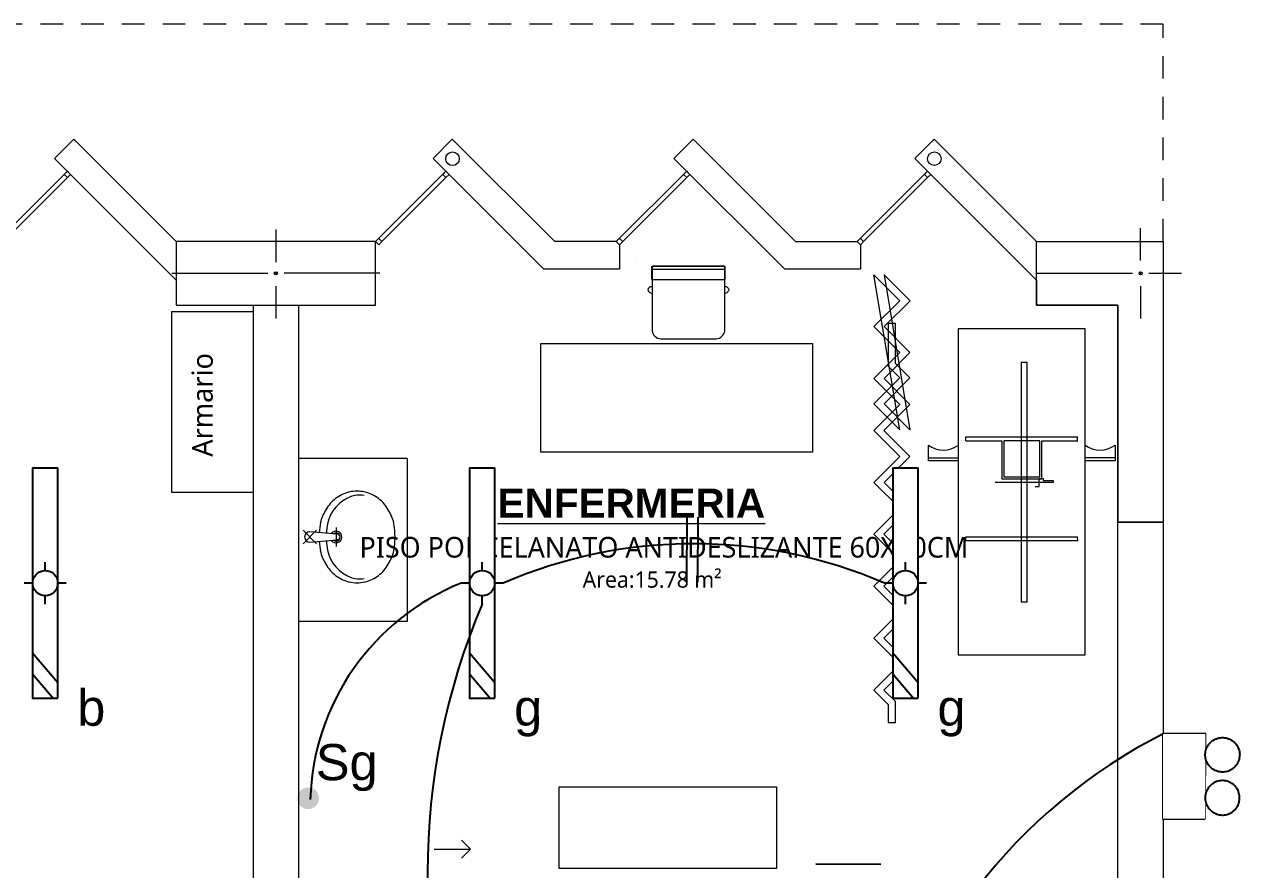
# Model space of a CAD drawing. Header units: metres. Extents: x -17 to 101, y 0 to 79.
# Drawn here: x 28.51 to 35.22, y 49.35 to 54.02 of the extents above; entities that cross this region are included whole.
import ezdxf

# ---------------------------------------------------------------- set-up
doc = ezdxf.new("R2010")
doc.units = ezdxf.units.M
doc.set_wipeout_variables(frame=1)
doc.linetypes.add('CONTINUA', pattern=[0])
doc.linetypes.add('HIDDEN2', pattern=[0.1875, 0.125, -0.0625])
for name, color, linetype, lineweight in [('ALUMBRADO', 1, 'Continuous', 30), ('Cotas varias El', 253, 'Continuous', 13), ('Emergencia', 20, 'Continuous', 25)]:
    doc.layers.add(name, color=color, linetype=linetype, lineweight=lineweight)
doc.styles.add('Generales', font='trebuc.ttf', dxfattribs={"height": 0.1})
doc.styles.add('Santa Rosa 1 50', font='trebuc.ttf')
doc.styles.get("Standard").update_dxf_attribs({"font": 'arial.ttf'})

# ---------------------------------------------------------------- blocks, each defined once
blk = doc.blocks.new('ADOSADO')
at = {"color": 1, "lineweight": 25}
blk.add_wipeout([(-0.63, 0.015), (0.64, 0.015), (0.64, 0.155), (-0.63, 0.155)], dxfattribs=at).dxf.layer = 'ALUMBRADO'
at = {"layer": 'ALUMBRADO', "color": 1, "lineweight": 25}
blk.add_lwpolyline([(-0.63, 0.015), (0.64, 0.015), (0.64, 0.155), (-0.63, 0.155)], close=True, dxfattribs=at)
at = {"layer": 'ALUMBRADO', "lineweight": 25}
for points in [[(-0.4959, 0.155), (-0.63, 0.0409)], [(-0.3794, 0.155), (-0.5438, 0.015)], [(0.005, 0.1548), (0.005, 0.2007)], [(-0.1107, 0.085), (-0.0648, 0.085)], [(0.0748, 0.085), (0.1207, 0.085)], [(0.005, -0.0307), (0.005, 0.0152)]]:
    blk.add_lwpolyline(points, dxfattribs=at)
blk.add_circle((0.005, 0.085), 0.0698, dxfattribs=at)
blk = doc.blocks.new('Emergencia')
at = {"color": 1, "lineweight": 5}
blk.add_wipeout([(-0.0768, -0.4392), (-0.07, -0.435), (-0.0636, -0.4304), (-0.0575, -0.4252), (-0.0519, -0.4195), (-0.0467, -0.4135), (-0.0421, -0.407), (-0.0379, -0.4002), (-0.0343, -0.3931), (-0.0313, -0.3858), (-0.0288, -0.3782), (-0.027, -0.3704), (-0.0257, -0.3626), (-0.0251, -0.3546), (-0.0252, -0.3467), (-0.0258, -0.3387), (-0.027, -0.3309), (-0.0289, -0.3231), (-0.0314, -0.3156), (-0.0345, -0.3082), (-0.0381, -0.3011), (-0.0423, -0.2943), (-0.0469, -0.2879), (-0.0521, -0.2819), (-0.0578, -0.2762), (-0.0638, -0.2711), (-0.0703, -0.2664), (-0.0771, -0.2623), (-0.0842, -0.2587), (-0.0915, -0.2556), (-0.0991, -0.2532), (-0.1069, -0.2513), (-0.1147, -0.2501), (-0.1227, -0.2495), (-0.1306, -0.2495), (-0.1386, -0.2501), (-0.1464, -0.2514), (-0.1542, -0.2533), (-0.1617, -0.2557), (-0.1691, -0.2588), (-0.1762, -0.2624), (-0.183, -0.2666), (-0.1894, -0.2713), (-0.1954, -0.2765), (-0.2011, -0.2821), (-0.2062, -0.2882), (-0.2109, -0.2946), (-0.215, -0.3014), (-0.2186, -0.3085), (-0.2217, -0.3159), (-0.2241, -0.3235), (-0.226, -0.3312), (-0.2272, -0.3391), (-0.2278, -0.347), (-0.2278, -0.355), (-0.2272, -0.3629), (-0.2259, -0.3708), (-0.224, -0.3785), (-0.2215, -0.3861), (-0.2185, -0.3934), (-0.2149, -0.4005), (-0.2107, -0.4073), (-0.206, -0.4137), (-0.2008, -0.4198), (-0.1952, -0.4254), (-0.1891, -0.4306), (-0.1827, -0.4352), (-0.1759, -0.4394), (-0.1688, -0.443), (-0.1614, -0.446), (-0.1538, -0.4485), (-0.1461, -0.4503), (-0.1382, -0.4515), (-0.1303, -0.4522), (-0.1223, -0.4521), (-0.1144, -0.4515), (-0.1065, -0.4502), (-0.0988, -0.4484), (-0.0912, -0.4459), (-0.0839, -0.4428)], dxfattribs=at).dxf.layer = 'Emergencia'
at = {"layer": 'Emergencia', "color": 240, "true_color": 0xed1f24}
blk.add_lwpolyline([(-0.25, -0.25), (0.25, -0.25), (0.25, 0), (-0.25, 0)], close=True, dxfattribs=at)
at = {"color": 240, "lineweight": 5, "true_color": 0xed1f24}
blk.add_wipeout([(-0.25, -0.25), (0.25, -0.25), (0.25, 0), (-0.25, 0)], dxfattribs=at).dxf.layer = 'Emergencia'
at = {"layer": 'Emergencia', "color": 1}
blk.add_lwpolyline([(-0.0768, -0.4392), (-0.07, -0.435), (-0.0636, -0.4304), (-0.0575, -0.4252), (-0.0519, -0.4195), (-0.0467, -0.4135), (-0.0421, -0.407), (-0.0379, -0.4002), (-0.0343, -0.3931), (-0.0313, -0.3858), (-0.0288, -0.3782), (-0.027, -0.3704), (-0.0257, -0.3626), (-0.0251, -0.3546), (-0.0252, -0.3467), (-0.0258, -0.3387), (-0.027, -0.3309), (-0.0289, -0.3231), (-0.0314, -0.3156), (-0.0345, -0.3082), (-0.0381, -0.3011), (-0.0423, -0.2943), (-0.0469, -0.2879), (-0.0521, -0.2819), (-0.0578, -0.2762), (-0.0638, -0.2711), (-0.0703, -0.2664), (-0.0771, -0.2623), (-0.0842, -0.2587), (-0.0915, -0.2556), (-0.0991, -0.2532), (-0.1069, -0.2513), (-0.1147, -0.2501), (-0.1227, -0.2495), (-0.1306, -0.2495), (-0.1386, -0.2501), (-0.1464, -0.2514), (-0.1542, -0.2533), (-0.1617, -0.2557), (-0.1691, -0.2588), (-0.1762, -0.2624), (-0.183, -0.2666), (-0.1894, -0.2713), (-0.1954, -0.2765), (-0.2011, -0.2821), (-0.2062, -0.2882), (-0.2109, -0.2946), (-0.215, -0.3014), (-0.2186, -0.3085), (-0.2217, -0.3159), (-0.2241, -0.3235), (-0.226, -0.3312), (-0.2272, -0.3391), (-0.2278, -0.347), (-0.2278, -0.355), (-0.2272, -0.3629), (-0.2259, -0.3708), (-0.224, -0.3785), (-0.2215, -0.3861), (-0.2185, -0.3934), (-0.2149, -0.4005), (-0.2107, -0.4073), (-0.206, -0.4137), (-0.2008, -0.4198), (-0.1952, -0.4254), (-0.1891, -0.4306), (-0.1827, -0.4352), (-0.1759, -0.4394), (-0.1688, -0.443), (-0.1614, -0.446), (-0.1538, -0.4485), (-0.1461, -0.4503), (-0.1382, -0.4515), (-0.1303, -0.4522), (-0.1223, -0.4521), (-0.1144, -0.4515), (-0.1065, -0.4502), (-0.0988, -0.4484), (-0.0912, -0.4459), (-0.0839, -0.4428)], close=True, dxfattribs=at)
at = {"color": 1, "lineweight": 5}
blk.add_wipeout([(0.0768, -0.4392), (0.07, -0.435), (0.0636, -0.4304), (0.0575, -0.4252), (0.0519, -0.4195), (0.0467, -0.4135), (0.0421, -0.407), (0.0379, -0.4002), (0.0343, -0.3931), (0.0313, -0.3858), (0.0288, -0.3782), (0.027, -0.3704), (0.0257, -0.3626), (0.0251, -0.3546), (0.0252, -0.3467), (0.0258, -0.3387), (0.027, -0.3309), (0.0289, -0.3231), (0.0314, -0.3156), (0.0345, -0.3082), (0.0381, -0.3011), (0.0423, -0.2943), (0.0469, -0.2879), (0.0521, -0.2819), (0.0578, -0.2762), (0.0638, -0.2711), (0.0703, -0.2664), (0.0771, -0.2623), (0.0842, -0.2587), (0.0915, -0.2556), (0.0991, -0.2532), (0.1069, -0.2513), (0.1147, -0.2501), (0.1227, -0.2495), (0.1306, -0.2495), (0.1386, -0.2501), (0.1464, -0.2514), (0.1542, -0.2533), (0.1617, -0.2557), (0.1691, -0.2588), (0.1762, -0.2624), (0.183, -0.2666), (0.1894, -0.2713), (0.1954, -0.2765), (0.2011, -0.2821), (0.2062, -0.2882), (0.2109, -0.2946), (0.215, -0.3014), (0.2186, -0.3085), (0.2217, -0.3159), (0.2241, -0.3235), (0.226, -0.3312), (0.2272, -0.3391), (0.2278, -0.347), (0.2278, -0.355), (0.2272, -0.3629), (0.2259, -0.3708), (0.224, -0.3785), (0.2215, -0.3861), (0.2185, -0.3934), (0.2149, -0.4005), (0.2107, -0.4073), (0.206, -0.4137), (0.2008, -0.4198), (0.1952, -0.4254), (0.1891, -0.4306), (0.1827, -0.4352), (0.1759, -0.4394), (0.1688, -0.443), (0.1614, -0.446), (0.1538, -0.4485), (0.1461, -0.4503), (0.1382, -0.4515), (0.1303, -0.4522), (0.1223, -0.4521), (0.1144, -0.4515), (0.1065, -0.4502), (0.0988, -0.4484), (0.0912, -0.4459), (0.0839, -0.4428)], dxfattribs=at).dxf.layer = 'Emergencia'
at = {"layer": 'Emergencia', "color": 1}
blk.add_lwpolyline([(0.0768, -0.4392), (0.07, -0.435), (0.0636, -0.4304), (0.0575, -0.4252), (0.0519, -0.4195), (0.0467, -0.4135), (0.0421, -0.407), (0.0379, -0.4002), (0.0343, -0.3931), (0.0313, -0.3858), (0.0288, -0.3782), (0.027, -0.3704), (0.0257, -0.3626), (0.0251, -0.3546), (0.0252, -0.3467), (0.0258, -0.3387), (0.027, -0.3309), (0.0289, -0.3231), (0.0314, -0.3156), (0.0345, -0.3082), (0.0381, -0.3011), (0.0423, -0.2943), (0.0469, -0.2879), (0.0521, -0.2819), (0.0578, -0.2762), (0.0638, -0.2711), (0.0703, -0.2664), (0.0771, -0.2623), (0.0842, -0.2587), (0.0915, -0.2556), (0.0991, -0.2532), (0.1069, -0.2513), (0.1147, -0.2501), (0.1227, -0.2495), (0.1306, -0.2495), (0.1386, -0.2501), (0.1464, -0.2514), (0.1542, -0.2533), (0.1617, -0.2557), (0.1691, -0.2588), (0.1762, -0.2624), (0.183, -0.2666), (0.1894, -0.2713), (0.1954, -0.2765), (0.2011, -0.2821), (0.2062, -0.2882), (0.2109, -0.2946), (0.215, -0.3014), (0.2186, -0.3085), (0.2217, -0.3159), (0.2241, -0.3235), (0.226, -0.3312), (0.2272, -0.3391), (0.2278, -0.347), (0.2278, -0.355), (0.2272, -0.3629), (0.2259, -0.3708), (0.224, -0.3785), (0.2215, -0.3861), (0.2185, -0.3934), (0.2149, -0.4005), (0.2107, -0.4073), (0.206, -0.4137), (0.2008, -0.4198), (0.1952, -0.4254), (0.1891, -0.4306), (0.1827, -0.4352), (0.1759, -0.4394), (0.1688, -0.443), (0.1614, -0.446), (0.1538, -0.4485), (0.1461, -0.4503), (0.1382, -0.4515), (0.1303, -0.4522), (0.1223, -0.4521), (0.1144, -0.4515), (0.1065, -0.4502), (0.0988, -0.4484), (0.0912, -0.4459), (0.0839, -0.4428)], close=True, dxfattribs=at)

msp = doc.modelspace()

# ---------------------------------------------------------------- hatches: boundary and pattern name
at = {"layer": 'ALUMBRADO', "lineweight": 25}
h = msp.add_hatch(color=102, dxfattribs=at)
h.dxf.hatch_style = 1
h.paths.add_polyline_path([(30.0133, 49.7444, -1), (30.1333, 49.7444, -1)])

# ---------------------------------------------------------------- linework, layer by layer
at = {"layer": 'ALUMBRADO', "color": 114, "lineweight": 25}
for points in [[(32.1639, 51.2968), (32.1625, 50.9379)], [(32.2253, 51.2964), (32.2239, 50.9375)], [(32.8767, 49.3826), (33.2356, 49.3809)]]:
    msp.add_lwpolyline(points, dxfattribs=at)
at = {"layer": 'Cotas varias El', "linetype": 'Continuous'}
for p, q in [((28.3549, 52.8182), (28.7438, 53.2071)), ((28.3903, 52.8182), (28.7438, 53.1717)), ((28.7438, 53.2071), (28.7262, 53.1894)), ((28.7262, 53.1894), (28.7438, 53.1717)), ((28.7438, 53.2071), (28.7615, 53.1894)), ((28.7438, 53.1717), (28.7615, 53.1894)), ((30.4449, 52.8181), (30.8338, 53.207)), ((30.4802, 52.8181), (30.8338, 53.1717)), ((30.8338, 53.207), (30.8161, 53.1894)), ((30.8161, 53.1894), (30.8338, 53.1717)), ((30.8338, 53.207), (30.8515, 53.1894)), ((30.8338, 53.1717), (30.8515, 53.1894)), ((31.7749, 52.8182), (32.1638, 53.2071)), ((31.8103, 52.8182), (32.1638, 53.1717)), ((32.1638, 53.2071), (32.1461, 53.1894)), ((32.1461, 53.1894), (32.1638, 53.1717)), ((32.1638, 53.2071), (32.1815, 53.1894)), ((32.1638, 53.1717), (32.1815, 53.1894)), ((33.1049, 52.8182), (33.4938, 53.2071)), ((33.1403, 52.8182), (33.4938, 53.1717)), ((33.4938, 53.2071), (33.4762, 53.1894)), ((33.4762, 53.1894), (33.4938, 53.1717)), ((33.4938, 53.2071), (33.5115, 53.1894)), ((33.4938, 53.1717), (33.5115, 53.1894)), ((34.6699, 52.7131), (34.6699, 52.8931)), ((29.8949, 52.8847), (29.8949, 52.7047)), ((30.4626, 52.8005), (30.4449, 52.8181)), ((30.4802, 52.8181), (30.4626, 52.8358)), ((30.4626, 52.8005), (30.4802, 52.8181)), ((31.8103, 52.8182), (31.7926, 52.8358)), ((31.7926, 52.8005), (31.8103, 52.8182)), ((33.1403, 52.8182), (33.1226, 52.8358)), ((33.1226, 52.8005), (33.1403, 52.8182)), ((29.3199, 52.6431), (29.8499, 52.6431)), ((30.4699, 52.6431), (29.9399, 52.6431)), ((31.9707, 52.6662), (31.9707, 52.682)), ((31.9707, 52.6097), (31.9707, 52.6662)), ((31.9733, 52.682), (31.9733, 52.3259)), ((31.9733, 52.682), (32.3733, 52.682)), ((31.9733, 52.6662), (32.3733, 52.6662)), ((32.3707, 52.682), (31.9759, 52.682)), ((32.3733, 52.3259), (32.3733, 52.682)), ((32.3759, 52.6662), (32.3759, 52.682)), ((32.3759, 52.6097), (32.3759, 52.6662)), ((34.0949, 52.6431), (34.6249, 52.6431)), ((34.7149, 52.6431), (34.8949, 52.6431)), ((29.8949, 52.5731), (29.8949, 52.3931)), ((31.9512, 52.5539), (31.9519, 52.5572)), ((31.9512, 52.5506), (31.9512, 52.5539)), ((31.9519, 52.5473), (31.9512, 52.5506)), ((31.9519, 52.5572), (31.9532, 52.5603)), ((31.9532, 52.5603), (31.9552, 52.5632)), ((31.9552, 52.5632), (31.9577, 52.5657)), ((31.9577, 52.5657), (31.9606, 52.5679)), ((31.9606, 52.5679), (31.964, 52.5695)), ((31.964, 52.5695), (31.9677, 52.5707)), ((31.9677, 52.5707), (31.9707, 52.5711)), ((31.9733, 52.6097), (32.3733, 52.6097)), ((32.3759, 52.5711), (32.379, 52.5707)), ((32.379, 52.5707), (32.3826, 52.5695)), ((32.3826, 52.5695), (32.386, 52.5679)), ((32.386, 52.5679), (32.389, 52.5657)), ((32.389, 52.5657), (32.3915, 52.5632)), ((32.3915, 52.5632), (32.3934, 52.5603)), ((32.3934, 52.5603), (32.3947, 52.5572)), ((32.3947, 52.5572), (32.3954, 52.5539)), ((32.3954, 52.5506), (32.3947, 52.5473)), ((32.3954, 52.5539), (32.3954, 52.5506)), ((34.6699, 52.5731), (34.6699, 52.3931)), ((31.9532, 52.5442), (31.9519, 52.5473)), ((31.9552, 52.5413), (31.9532, 52.5442)), ((31.9577, 52.5387), (31.9552, 52.5413)), ((31.9606, 52.5366), (31.9577, 52.5387)), ((31.9623, 52.5357), (31.9606, 52.5366)), ((31.9707, 52.5316), (31.9623, 52.5357)), ((32.3843, 52.5357), (32.3759, 52.5316)), ((32.386, 52.5366), (32.3843, 52.5357)), ((32.389, 52.5387), (32.386, 52.5366)), ((32.3915, 52.5413), (32.389, 52.5387)), ((32.3934, 52.5442), (32.3915, 52.5413)), ((32.3947, 52.5473), (32.3934, 52.5442)), ((32.0198, 52.282), (32.3268, 52.282)), ((30.7699, 49.4631), (30.9699, 49.4631)), ((30.9699, 49.4631), (30.9199, 49.5131)), ((30.9699, 49.4631), (30.9199, 49.4131))]:
    msp.add_line(p, q, dxfattribs=at)
at = {"layer": 'Cotas varias El', "ltscale": 0.05}
for p, q in [((31.7749, 52.8182), (31.7926, 52.8005)), ((31.7749, 52.8181), (31.7926, 52.8005)), ((33.1049, 52.8182), (33.1226, 52.8005)), ((33.1049, 52.8182), (33.1226, 52.8005)), ((31.7926, 52.8005), (31.7926, 52.6682)), ((33.1226, 52.8005), (33.1226, 52.6682)), ((31.881, 52.7121), (31.881, 52.7121)), ((31.3727, 52.6682), (31.7926, 52.6682)), ((29.7699, 52.4681), (29.7699, 46.0681)), ((30.0199, 52.4681), (30.0199, 46.0681))]:
    msp.add_line(p, q, dxfattribs=at)
at = {"layer": 'Cotas varias El', "extrusion": (-0.00481, -0.03756, 0.999283)}
for p, q in [((34.0101, 52.1501, 0.01), (34.0104, 50.8266, -0.0397)), ((34.0433, 52.1501, 0.0102), (34.0101, 52.1501, 0.01)), ((34.0435, 50.8266, -0.0396), (34.0433, 52.1501, 0.0102)), ((33.7043, 51.7402, -0.0006), (34.3223, 51.7402, 0.0023)), ((33.4977, 51.6234, 0.023), (33.6632, 51.6234, 0.0238)), ((34.5288, 51.6234, 0.0213), (34.3632, 51.6234, 0.0205)), ((34.1869, 51.4884, -0.014), (33.8668, 51.4884, -0.0155)), ((34.1096, 51.4663, -0.0152), (34.1096, 51.5104, -0.0135)), ((34.1096, 51.5104, -0.0135), (34.1317, 51.5104, -0.0134)), ((34.1317, 51.5104, -0.0134), (34.1317, 51.4994, -0.0138)), ((34.1317, 51.4994, -0.0138), (34.1869, 51.4994, -0.0136)), ((34.1869, 51.4994, -0.0136), (34.1869, 51.4884, -0.014)), ((34.0875, 51.4663, -0.0153), (34.1096, 51.4663, -0.0152)), ((33.7044, 51.1888, -0.0214), (34.3224, 51.1888, -0.0184)), ((34.3225, 51.1667, -0.0192), (33.7044, 51.1667, -0.0222)), ((34.0435, 50.8268, -0.0396), (34.0104, 50.8268, -0.0397))]:
    msp.add_line(p, q, dxfattribs=at)
at = {"layer": 'Cotas varias El'}
for p, q in [((33.7043, 51.7182, -0.0015), (33.7043, 51.7402, -0.0006)), ((34.3224, 51.7182, 0.0015), (34.3223, 51.7402, 0.0023)), ((33.7044, 51.1667, -0.0222), (33.7044, 51.1888, -0.0214)), ((34.3225, 51.1667, -0.0192), (34.3224, 51.1888, -0.0184))]:
    msp.add_line(p, q, dxfattribs=at)
at = {"layer": 'Cotas varias El', "ltscale": 0.01}
msp.add_line((30.6199, 51.6211), (30.62, 50.7211), dxfattribs=at)
at = {"layer": 'Cotas varias El', "ltscale": 0.5}
for p, q in [((30.1199, 51.2242), (30.0456, 51.15)), ((30.1199, 51.15), (30.0456, 51.2242)), ((30.227, 51.2396), (30.227, 51.1346))]:
    msp.add_line(p, q, dxfattribs=at)
at = {"layer": 'Cotas varias El', "linetype": 'HIDDEN2'}
msp.add_lwpolyline([(34.7949, 52.8181), (34.7949, 54.0181), (5.9949, 54.0181), (5.9949, 52.8181)], dxfattribs=at)
at = {"layer": 'Cotas varias El', "ltscale": 0.05}
for points in [[(28.7792, 53.3838), (28.6731, 53.2778)], [(29.3449, 52.8182), (28.7792, 53.3838)], [(30.8691, 53.3838), (30.7631, 53.2778)], [(31.4348, 52.8182), (30.8691, 53.3838)], [(32.1992, 53.3838), (32.0931, 53.2778)], [(32.7649, 52.8182), (32.1992, 53.3838)], [(33.5292, 53.3838), (33.4231, 53.2778)], [(34.0949, 52.8182), (33.5292, 53.3838)], [(28.6731, 53.2778), (29.3449, 52.606)], [(30.7631, 53.2778), (31.3727, 52.6682)], [(32.0931, 53.2778), (32.7027, 52.6682)], [(33.4231, 53.2778), (34.0949, 52.606)], [(31.7749, 52.8182), (31.4348, 52.8182)], [(32.7649, 52.8182), (33.1049, 52.8182)], [(32.7027, 52.6682), (33.1226, 52.6682)]]:
    msp.add_lwpolyline(points, dxfattribs=at)
at = {"layer": 'Cotas varias El', "linetype": 'Continuous'}
for points in [[(29.3449, 52.4681), (30.4449, 52.4681), (30.4449, 52.8181), (29.3449, 52.8181)], [(34.7949, 52.8181), (34.7949, 51.2681), (34.5449, 51.2681), (34.5449, 52.4681), (34.0949, 52.4681), (34.0949, 52.8181)]]:
    msp.add_lwpolyline(points, close=True, dxfattribs=at)
at = {"layer": 'Cotas varias El'}
for points in [[(30.0199, 52.4681), (30.4449, 52.4681), (30.4449, 52.8181)], [(34.0949, 52.8181), (34.7949, 52.8181), (34.7949, 51.2681)], [(34.0949, 52.606), (34.0949, 52.4681), (34.5449, 52.4681), (34.5449, 51.2681)], [(29.3199, 52.432), (29.7699, 52.432), (29.7699, 51.432), (29.3199, 51.432), (29.3199, 52.432)], [(29.3199, 52.432), (29.7699, 52.432), (29.7699, 51.432), (29.3199, 51.432), (29.3199, 52.432)], [(32.8578, 52.2548), (32.8578, 51.6548), (31.3578, 51.6548), (31.3578, 52.2548), (32.8578, 52.2548)], [(32.66, 49.3569), (31.46, 49.3569), (31.46, 49.8069), (32.66, 49.8069), (32.66, 49.3569)]]:
    msp.add_lwpolyline(points, dxfattribs=at)
at = {"layer": 'Cotas varias El', "extrusion": (0.00481, -0.03756, 0.999283), "elevation": -1.7239}
msp.add_lwpolyline([(39.6287, 47.4491), (39.6836, 47.3781), (39.5231, 47.2541), (39.6471, 47.0936), (39.6137, 47.9614), (39.7378, 47.8009), (39.5773, 47.6769), (39.7013, 47.5164), (39.5408, 47.3923), (39.6648, 47.2318), (39.5043, 47.1078), (39.6284, 46.9473), (39.4679, 46.8233), (39.5919, 46.6628), (39.4314, 46.5387), (39.5554, 46.3782), (39.3949, 46.2542), (39.519, 46.0937), (39.3585, 45.9697), (39.4825, 45.8092), (39.322, 45.6851), (39.3912, 45.5956), (39.3785, 45.4964), (39.4182, 45.4913), (39.433, 45.607), (39.3781, 45.6779), (39.5386, 45.802), (39.4146, 45.9625), (39.5751, 46.0865), (39.4511, 46.247), (39.6116, 46.371), (39.4875, 46.5315), (39.648, 46.6556), (39.524, 46.8161), (39.6845, 46.9401), (39.5604, 47.1006), (39.7209, 47.2247), (39.5969, 47.3852), (39.7574, 47.5092), (39.6334, 47.6697), (39.7939, 47.7937), (39.6698, 47.9542), (39.7032, 47.0864), (39.5792, 47.2469), (39.7397, 47.3709), (39.6705, 47.4604), (39.6985, 47.6786), (39.6588, 47.6837)], close=True, dxfattribs=at)
at = {"layer": 'Cotas varias El', "elevation": 0.0232}
msp.add_lwpolyline([(34.3632, 50.5358), (34.3632, 52.3358), (33.6632, 52.3358), (33.6632, 50.5358), (34.3632, 50.5358)], dxfattribs=at)
at = {"layer": 'Cotas varias El', "extrusion": (-0.00481, -0.03756, 0.999283)}
for points, elevation in [([(26.8354, 55.4268), (26.6712, 55.4058), (26.6601, 55.4925, 0.351), (26.8243, 55.5136, 0.351)], -2.0771), ([(27.5186, 55.6023, 0.351), (27.6829, 55.6233), (27.694, 55.5366), (27.5298, 55.5155)], -2.0838)]:
    msp.add_lwpolyline(points, format="xyb", dxfattribs=dict(at, elevation=elevation))
at = {"layer": 'Cotas varias El', "extrusion": (-0.00481, -0.03756, 0.999283), "elevation": -2.1061}
msp.add_lwpolyline([(26.8622, 55.5404), (27.0592, 55.5657), (27.0859, 55.3577), (27.3048, 55.3857), (27.2782, 55.5937), (27.4752, 55.619)], dxfattribs=at)
msp.add_lwpolyline([(27.0702, 55.5671), (27.0954, 55.37), (27.2925, 55.3953), (27.2672, 55.5923)], close=True, dxfattribs=at)
at = {"layer": 'Cotas varias El', "ltscale": 0.01}
for points in [[(30.6199, 51.6211), (30.0199, 51.6211)], [(30.62, 50.7211), (30.02, 50.7211)]]:
    msp.add_lwpolyline(points, dxfattribs=at)
at = {"layer": 'Cotas varias El'}
msp.add_lwpolyline([(30.0828, 51.1581), (30.2338, 51.171, 1), (30.2338, 51.2033), (30.0828, 51.2161, 1)], format="xyb", close=True, dxfattribs=at)
at = {"layer": 'Cotas varias El', "ltscale": 0.05}
msp.add_lwpolyline([(34.7949, 51.2681), (34.7949, 47.9681), (34.5449, 47.9681), (34.5449, 51.2681)], close=True, dxfattribs=at)
at = {"layer": 'Cotas varias El'}
for centre in [(30.8704, 53.2757), (33.531, 53.276)]:
    msp.add_circle(centre, 0.0375, dxfattribs=at)
at = {"layer": 'Cotas varias El', "linetype": 'Continuous'}
for centre in [(29.8949, 52.6431), (34.6699, 52.6431)]:
    msp.add_circle(centre, 0.00871, dxfattribs=at)
for centre, start, end in [((32.0218, 52.3307), 185.6628, 267.65756), ((32.3248, 52.3307), 272.34244, 354.3372)]:
    msp.add_arc(centre, 0.0487, start, end, dxfattribs=at)
at = {"layer": 'Cotas varias El'}
for centre, radius, start, end in [((30.3813, 51.2184), 0.2052, 109.95485, 168.57593), ((30.3544, 51.2242), 0.218, 104.04309, 126.58016), ((30.3435, 51.2405), 0.1996, 77.65724, 102.34276), ((30.3548, 51.2879), 0.1308, 78.08707, 112.26828), ((30.3325, 51.2242), 0.218, 53.41984, 75.95691), ((30.3505, 51.2374), 0.2051, 127.73008, 150.67796), ((30.3364, 51.2374), 0.2051, 29.32204, 52.26992), ((30.3891, 51.202), 0.2564, 148.2624, 165.98969), ((30.2978, 51.202), 0.2564, 14.01031, 31.7376), ((30.5932, 51.1871), 0.4592, 170.11745, 176.93017), ((30.5932, 51.1871), 0.4192, 170.11745, 177.10038), ((30.227, 51.1871), 0.0325, 215.75969, 144.24031), ((30.227, 51.1871), 0.023, 231.38814, 128.61186), ((30.0937, 51.1871), 0.4592, 350.11745, 9.88255), ((30.5932, 51.1871), 0.4592, 183.06983, 189.88255), ((30.5932, 51.1871), 0.4192, 182.89962, 189.88255), ((30.3891, 51.1723), 0.2564, 194.01031, 211.7376), ((30.3813, 51.1558), 0.2052, 191.42407, 250.04515), ((30.2978, 51.1723), 0.2564, 328.2624, 345.98969), ((30.3505, 51.1369), 0.2051, 209.32204, 232.26992), ((30.3364, 51.1369), 0.2051, 307.73008, 330.67796), ((30.3544, 51.15), 0.218, 233.41984, 255.95691), ((30.3548, 51.0863), 0.1308, 247.73172, 281.91293), ((30.3325, 51.15), 0.218, 284.04309, 306.58016), ((30.3435, 51.1338), 0.1996, 257.65724, 282.34276)]:
    msp.add_arc(centre, radius, start, end, dxfattribs=at)
at = {"layer": 'Cotas varias El', "linetype": 'Continuous'}
for p in [(29.8949, 52.6431), (34.6699, 52.6431)]:
    msp.add_point(p, dxfattribs=at)

# ---------------------------------------------------------------- block references
at = {"layer": 'ALUMBRADO', "lineweight": 25, "rotation": 90}
msp.add_blockref('ADOSADO', (28.7066, 50.9273), dxfattribs=at)

# ---------------------------------------------------------------- texts
at = {"layer": 'ALUMBRADO', "color": 102, "lineweight": 25}
for s, p in [('b', (28.798, 50.1448, 6632.0928)), ('g', (31.2105, 50.1448, 6632.0928)), ('g', (33.548, 50.1448, 6632.0928))]:
    msp.add_text(s, height=0.2, rotation=0.02151, dxfattribs=at).set_placement(p)
msp.add_text('Sg', height=0.2, dxfattribs=at).set_placement((30.1154, 49.8439))
at = {"layer": 'Cotas varias El', "insert": (29.4315, 51.6302), "char_height": 0.115, "attachment_point": 1, "rotation": 90, "style": 'Generales'}
msp.add_mtext_dynamic_manual_height_columns('Armario', width=0.645812, gutter_width=1, heights=[0], dxfattribs=at)
msp.add_mtext_dynamic_manual_height_columns('Armario', width=0.645812, gutter_width=1, heights=[0], dxfattribs=at)
at = {"layer": 'Cotas varias El', "insert": (30.262, 51.4541), "char_height": 0.209, "attachment_point": 1, "style": 'Santa Rosa 1 50'}
msp.add_mtext_dynamic_manual_height_columns('\\pi0.85725;{\\fSwis721 Ex BT|b1|i0|c0|p34;\\H0.76555x;\\LENFERMERIA\\P\\pi0.09472;\\fTrebuchet MS|b0|i0|c0|p34;\\H0.71249x;\\lPISO PORCELANATO ANTIDESLIZANTE 60X60CM\\H0.78948x;\\P\\pi1.32697;Area:15.78 m²}', width=3.443884, gutter_width=1, heights=[0], dxfattribs=at)

# ---------------------------------------------------------------- next in the draw order: block references
at = {"layer": 'ALUMBRADO', "lineweight": 25, "rotation": 90}
for p in [(31.1191, 50.9273), (33.4566, 50.9273)]:
    msp.add_blockref('ADOSADO', p, dxfattribs=at)
at = {"layer": 'Emergencia', "lineweight": 25, "xscale": 0.9375, "yscale": 0.9375, "zscale": 0.9375, "rotation": 89.95189221481806}
msp.add_blockref('Emergencia', (34.793, 49.8658), dxfattribs=at)

# ---------------------------------------------------------------- next in the draw order: linework, layer by layer
at = {"layer": 'ALUMBRADO', "lineweight": 25}
for centre, radius, start, end in [((32.2028, 48.4907), 2.659, 66.67027, 113.32973), ((31.4131, 49.6995), 1.3284, 111.86669, 178.37521), ((34.5341, 49.3323), 3.8018, 157.01921, 202.98079)]:
    msp.add_arc(centre, radius, start, end, dxfattribs=at)
at = {"layer": 'ALUMBRADO', "linetype": 'CONTINUA', "lineweight": 25}
msp.add_arc((36.1599, 47.4066), 3.0197, 116.87319, 219.54398, dxfattribs=at)

doc.saveas('drawing.dxf')
